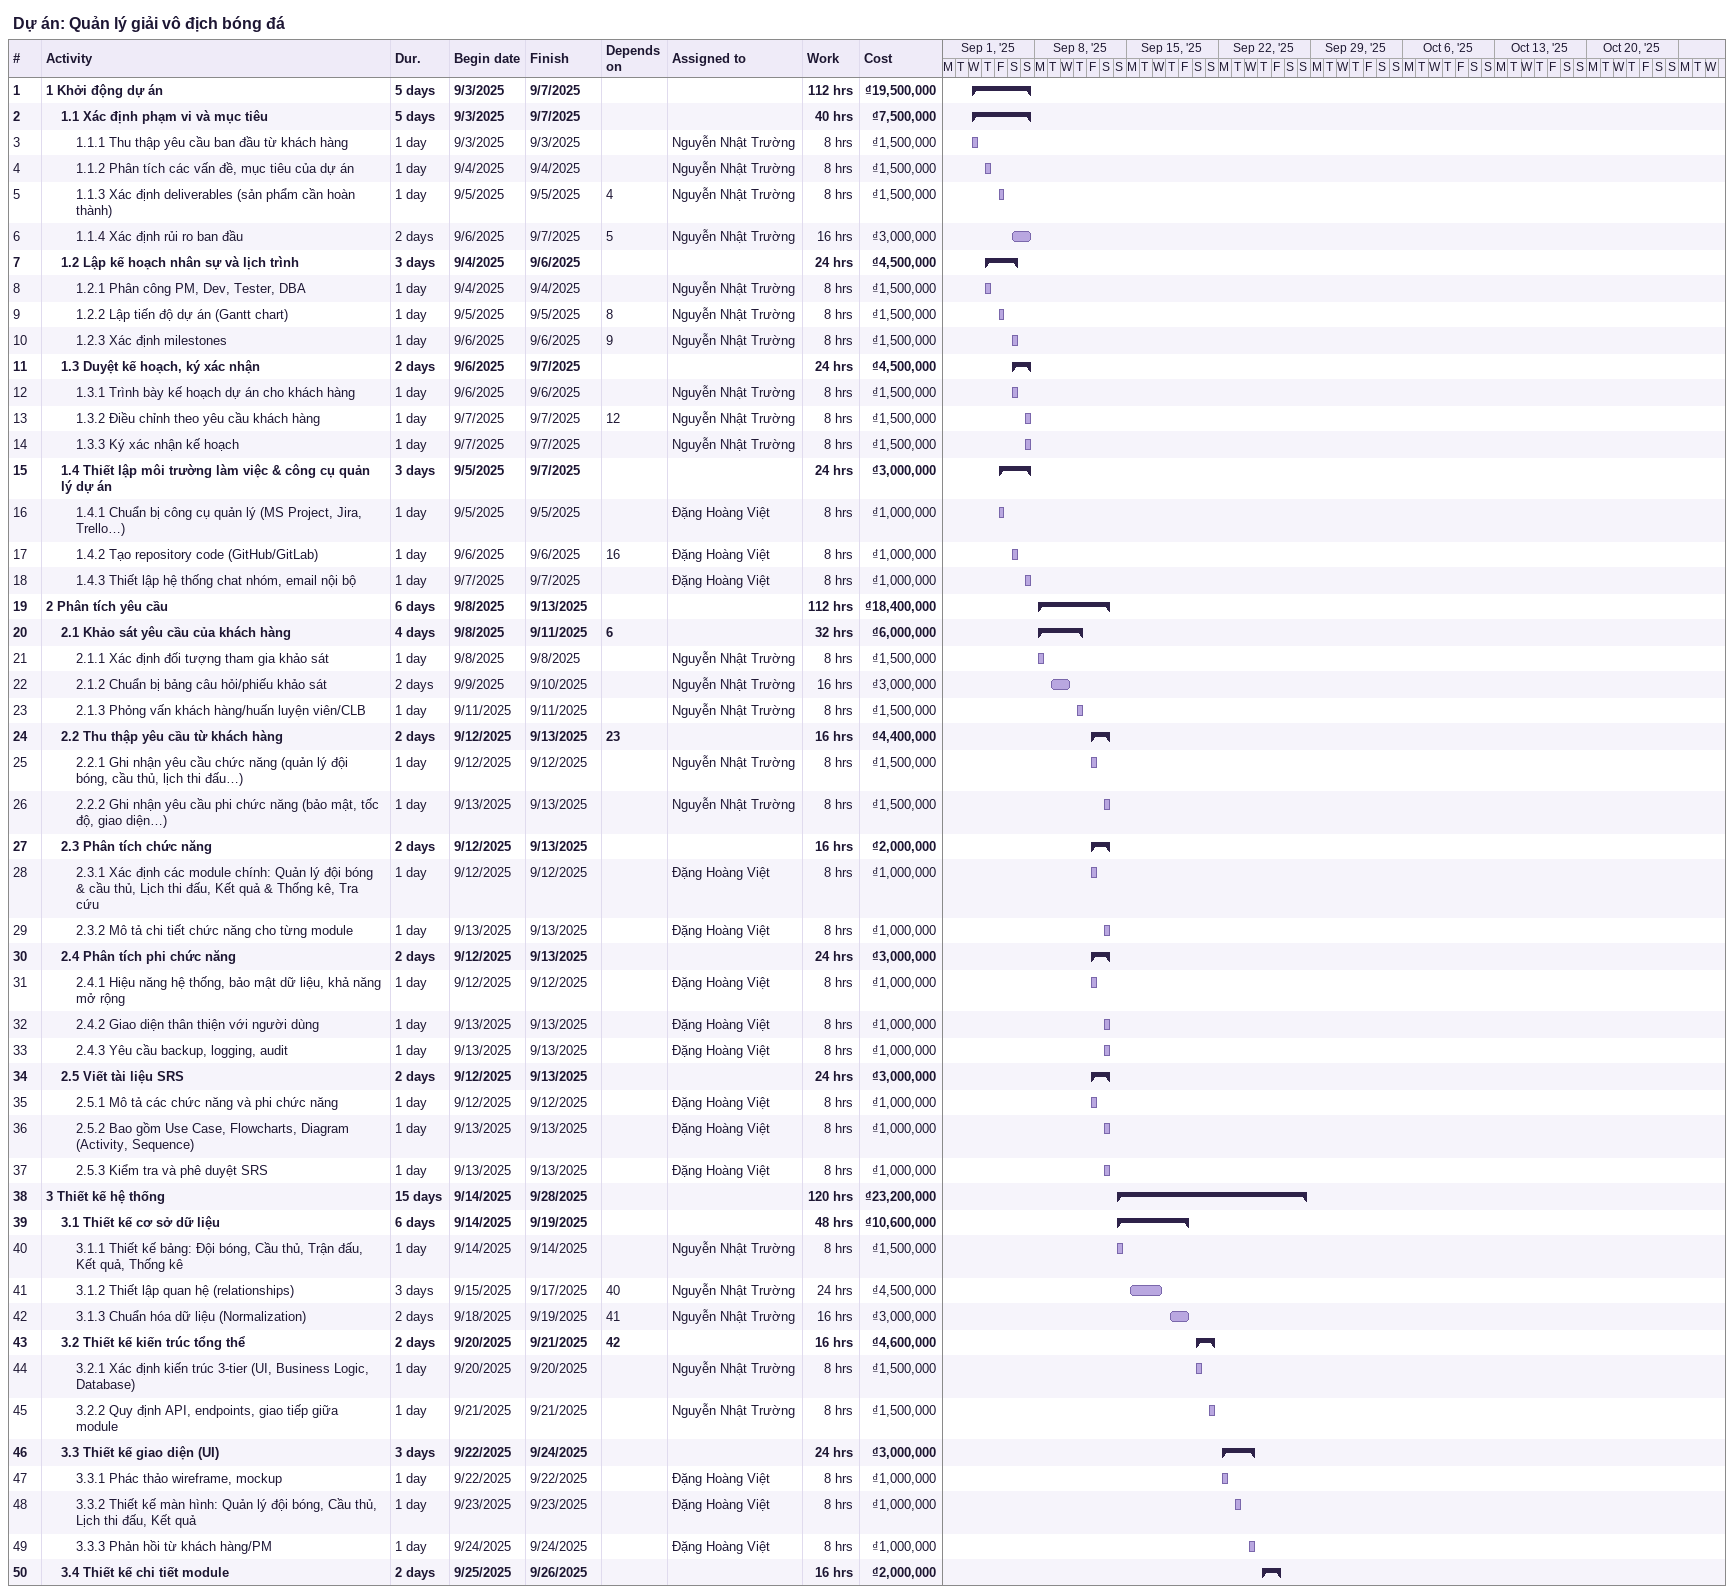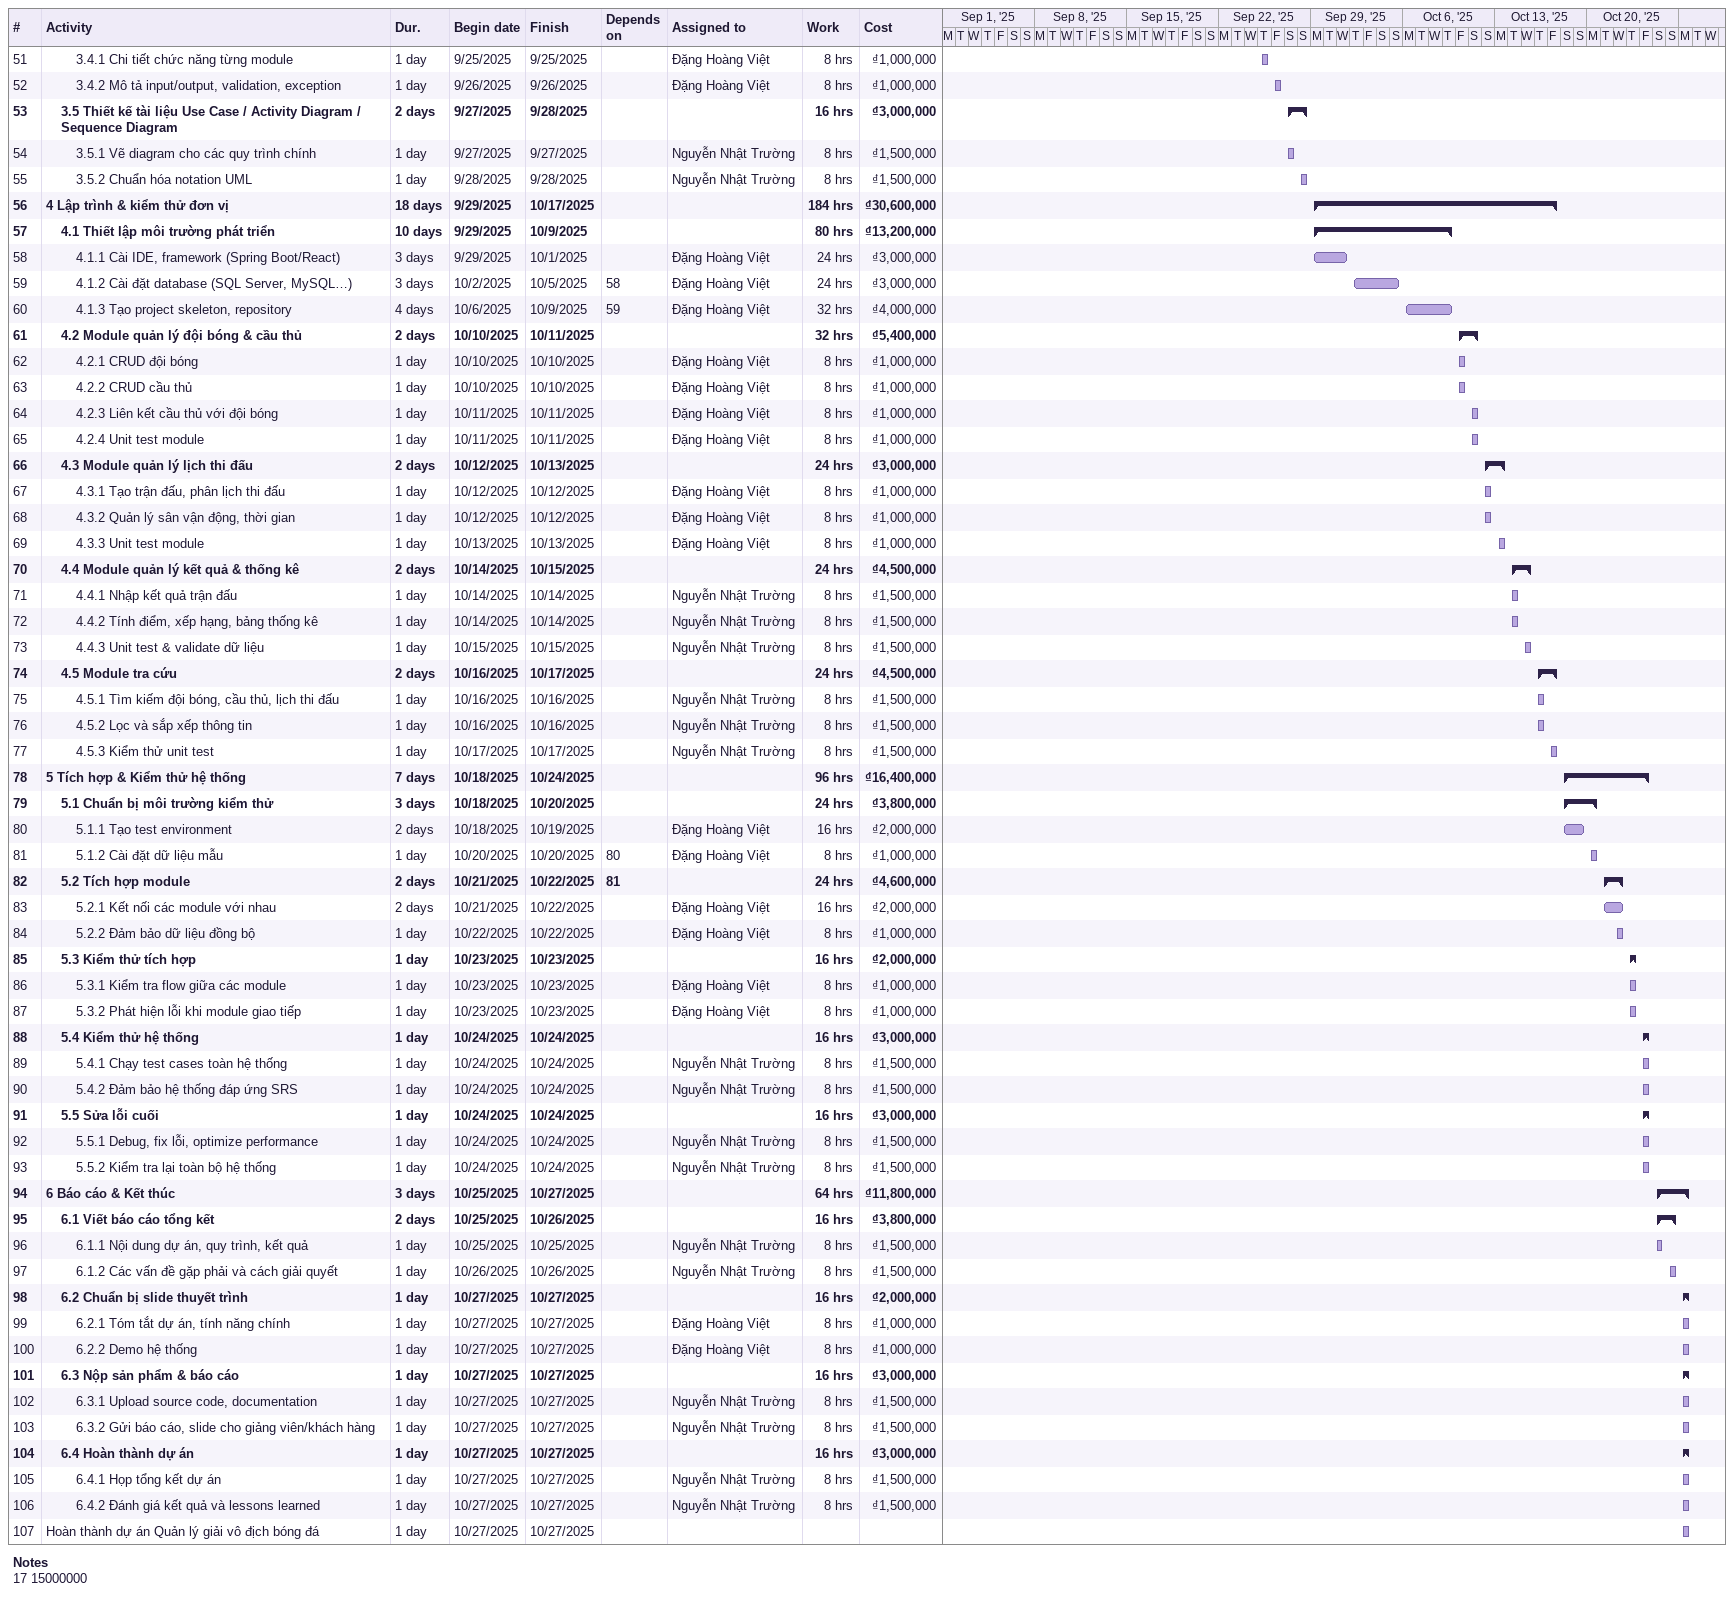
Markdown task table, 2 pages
Dự án: Quản lý giải vô địch bóng đá

| ID | Level | Task | Duration | Start | Finish | Predecessors | Resources | Work (h) | Cost (₫) |
|---|---|---|---|---|---|---|---|---|---|
| 1 | 1 | **1 Khởi động dự án** | 5d | 2025-09-03 | 2025-09-07 |  |  | 112 | 19500000 |
| 2 | 2 | **1.1 Xác định phạm vi và mục tiêu** | 5d | 2025-09-03 | 2025-09-07 |  |  | 40 | 7500000 |
| 3 | 3 | 1.1.1 Thu thập yêu cầu ban đầu từ khách hàng | 1d | 2025-09-03 | 2025-09-03 |  | Nguyễn Nhật Trường | 8 | 1500000 |
| 4 | 3 | 1.1.2 Phân tích các vấn đề, mục tiêu của dự án | 1d | 2025-09-04 | 2025-09-04 |  | Nguyễn Nhật Trường | 8 | 1500000 |
| 5 | 3 | 1.1.3 Xác định deliverables (sản phẩm cần hoàn thành) | 1d | 2025-09-05 | 2025-09-05 | 4 | Nguyễn Nhật Trường | 8 | 1500000 |
| 6 | 3 | 1.1.4 Xác định rủi ro ban đầu | 2d | 2025-09-06 | 2025-09-07 | 5 | Nguyễn Nhật Trường | 16 | 3000000 |
| 7 | 2 | **1.2 Lập kế hoạch nhân sự và lịch trình** | 3d | 2025-09-04 | 2025-09-06 |  |  | 24 | 4500000 |
| 8 | 3 | 1.2.1 Phân công PM, Dev, Tester, DBA | 1d | 2025-09-04 | 2025-09-04 |  | Nguyễn Nhật Trường | 8 | 1500000 |
| 9 | 3 | 1.2.2 Lập tiến độ dự án (Gantt chart) | 1d | 2025-09-05 | 2025-09-05 | 8 | Nguyễn Nhật Trường | 8 | 1500000 |
| 10 | 3 | 1.2.3 Xác định milestones | 1d | 2025-09-06 | 2025-09-06 | 9 | Nguyễn Nhật Trường | 8 | 1500000 |
| 11 | 2 | **1.3 Duyệt kế hoạch, ký xác nhận** | 2d | 2025-09-06 | 2025-09-07 |  |  | 24 | 4500000 |
| 12 | 3 | 1.3.1 Trình bày kế hoạch dự án cho khách hàng | 1d | 2025-09-06 | 2025-09-06 |  | Nguyễn Nhật Trường | 8 | 1500000 |
| 13 | 3 | 1.3.2 Điều chỉnh theo yêu cầu khách hàng | 1d | 2025-09-07 | 2025-09-07 | 12 | Nguyễn Nhật Trường | 8 | 1500000 |
| 14 | 3 | 1.3.3 Ký xác nhận kế hoạch | 1d | 2025-09-07 | 2025-09-07 |  | Nguyễn Nhật Trường | 8 | 1500000 |
| 15 | 2 | **1.4 Thiết lập môi trường làm việc & công cụ quản lý dự án** | 3d | 2025-09-05 | 2025-09-07 |  |  | 24 | 3000000 |
| 16 | 3 | 1.4.1 Chuẩn bị công cụ quản lý (MS Project, Jira, Trello…) | 1d | 2025-09-05 | 2025-09-05 |  | Đặng Hoàng Việt | 8 | 1000000 |
| 17 | 3 | 1.4.2 Tạo repository code (GitHub/GitLab) | 1d | 2025-09-06 | 2025-09-06 | 16 | Đặng Hoàng Việt | 8 | 1000000 |
| 18 | 3 | 1.4.3 Thiết lập hệ thống chat nhóm, email nội bộ | 1d | 2025-09-07 | 2025-09-07 |  | Đặng Hoàng Việt | 8 | 1000000 |
| 19 | 1 | **2 Phân tích yêu cầu** | 6d | 2025-09-08 | 2025-09-13 |  |  | 112 | 18400000 |
| 20 | 2 | **2.1 Khảo sát yêu cầu của khách hàng** | 4d | 2025-09-08 | 2025-09-11 | 6 |  | 32 | 6000000 |
| 21 | 3 | 2.1.1 Xác định đối tượng tham gia khảo sát | 1d | 2025-09-08 | 2025-09-08 |  | Nguyễn Nhật Trường | 8 | 1500000 |
| 22 | 3 | 2.1.2 Chuẩn bị bảng câu hỏi/phiếu khảo sát | 2d | 2025-09-09 | 2025-09-10 |  | Nguyễn Nhật Trường | 16 | 3000000 |
| 23 | 3 | 2.1.3 Phỏng vấn khách hàng/huấn luyện viên/CLB | 1d | 2025-09-11 | 2025-09-11 |  | Nguyễn Nhật Trường | 8 | 1500000 |
| 24 | 2 | **2.2 Thu thập yêu cầu từ khách hàng** | 2d | 2025-09-12 | 2025-09-13 | 23 |  | 16 | 4400000 |
| 25 | 3 | 2.2.1 Ghi nhận yêu cầu chức năng (quản lý đội bóng, cầu thủ, lịch thi đấu…) | 1d | 2025-09-12 | 2025-09-12 |  | Nguyễn Nhật Trường | 8 | 1500000 |
| 26 | 3 | 2.2.2 Ghi nhận yêu cầu phi chức năng (bảo mật, tốc độ, giao diện…) | 1d | 2025-09-13 | 2025-09-13 |  | Nguyễn Nhật Trường | 8 | 1500000 |
| 27 | 2 | **2.3 Phân tích chức năng** | 2d | 2025-09-12 | 2025-09-13 |  |  | 16 | 2000000 |
| 28 | 3 | 2.3.1 Xác định các module chính: Quản lý đội bóng & cầu thủ, Lịch thi đấu, Kết quả & Thống kê, Tra cứu | 1d | 2025-09-12 | 2025-09-12 |  | Đặng Hoàng Việt | 8 | 1000000 |
| 29 | 3 | 2.3.2 Mô tả chi tiết chức năng cho từng module | 1d | 2025-09-13 | 2025-09-13 |  | Đặng Hoàng Việt | 8 | 1000000 |
| 30 | 2 | **2.4 Phân tích phi chức năng** | 2d | 2025-09-12 | 2025-09-13 |  |  | 24 | 3000000 |
| 31 | 3 | 2.4.1 Hiệu năng hệ thống, bảo mật dữ liệu, khả năng mở rộng | 1d | 2025-09-12 | 2025-09-12 |  | Đặng Hoàng Việt | 8 | 1000000 |
| 32 | 3 | 2.4.2 Giao diện thân thiện với người dùng | 1d | 2025-09-13 | 2025-09-13 |  | Đặng Hoàng Việt | 8 | 1000000 |
| 33 | 3 | 2.4.3 Yêu cầu backup, logging, audit | 1d | 2025-09-13 | 2025-09-13 |  | Đặng Hoàng Việt | 8 | 1000000 |
| 34 | 2 | **2.5 Viết tài liệu SRS** | 2d | 2025-09-12 | 2025-09-13 |  |  | 24 | 3000000 |
| 35 | 3 | 2.5.1 Mô tả các chức năng và phi chức năng | 1d | 2025-09-12 | 2025-09-12 |  | Đặng Hoàng Việt | 8 | 1000000 |
| 36 | 3 | 2.5.2 Bao gồm Use Case, Flowcharts, Diagram (Activity, Sequence) | 1d | 2025-09-13 | 2025-09-13 |  | Đặng Hoàng Việt | 8 | 1000000 |
| 37 | 3 | 2.5.3 Kiểm tra và phê duyệt SRS | 1d | 2025-09-13 | 2025-09-13 |  | Đặng Hoàng Việt | 8 | 1000000 |
| 38 | 1 | **3 Thiết kế hệ thống** | 15d | 2025-09-14 | 2025-09-28 |  |  | 120 | 23200000 |
| 39 | 2 | **3.1 Thiết kế cơ sở dữ liệu** | 6d | 2025-09-14 | 2025-09-19 |  |  | 48 | 10600000 |
| 40 | 3 | 3.1.1 Thiết kế bảng: Đội bóng, Cầu thủ, Trận đấu, Kết quả, Thống kê | 1d | 2025-09-14 | 2025-09-14 |  | Nguyễn Nhật Trường | 8 | 1500000 |
| 41 | 3 | 3.1.2 Thiết lập quan hệ (relationships) | 3d | 2025-09-15 | 2025-09-17 | 40 | Nguyễn Nhật Trường | 24 | 4500000 |
| 42 | 3 | 3.1.3 Chuẩn hóa dữ liệu (Normalization) | 2d | 2025-09-18 | 2025-09-19 | 41 | Nguyễn Nhật Trường | 16 | 3000000 |
| 43 | 2 | **3.2 Thiết kế kiến trúc tổng thể** | 2d | 2025-09-20 | 2025-09-21 | 42 |  | 16 | 4600000 |
| 44 | 3 | 3.2.1 Xác định kiến trúc 3-tier (UI, Business Logic, Database) | 1d | 2025-09-20 | 2025-09-20 |  | Nguyễn Nhật Trường | 8 | 1500000 |
| 45 | 3 | 3.2.2 Quy định API, endpoints, giao tiếp giữa module | 1d | 2025-09-21 | 2025-09-21 |  | Nguyễn Nhật Trường | 8 | 1500000 |
| 46 | 2 | **3.3 Thiết kế giao diện (UI)** | 3d | 2025-09-22 | 2025-09-24 |  |  | 24 | 3000000 |
| 47 | 3 | 3.3.1 Phác thảo wireframe, mockup | 1d | 2025-09-22 | 2025-09-22 |  | Đặng Hoàng Việt | 8 | 1000000 |
| 48 | 3 | 3.3.2 Thiết kế màn hình: Quản lý đội bóng, Cầu thủ, Lịch thi đấu, Kết quả | 1d | 2025-09-23 | 2025-09-23 |  | Đặng Hoàng Việt | 8 | 1000000 |
| 49 | 3 | 3.3.3 Phản hồi từ khách hàng/PM | 1d | 2025-09-24 | 2025-09-24 |  | Đặng Hoàng Việt | 8 | 1000000 |
| 50 | 2 | **3.4 Thiết kế chi tiết module** | 2d | 2025-09-25 | 2025-09-26 |  |  | 16 | 2000000 |
| 51 | 3 | 3.4.1 Chi tiết chức năng từng module | 1d | 2025-09-25 | 2025-09-25 |  | Đặng Hoàng Việt | 8 | 1000000 |
| 52 | 3 | 3.4.2 Mô tả input/output, validation, exception | 1d | 2025-09-26 | 2025-09-26 |  | Đặng Hoàng Việt | 8 | 1000000 |
| 53 | 2 | **3.5 Thiết kế tài liệu Use Case / Activity Diagram / Sequence Diagram** | 2d | 2025-09-27 | 2025-09-28 |  |  | 16 | 3000000 |
| 54 | 3 | 3.5.1 Vẽ diagram cho các quy trình chính | 1d | 2025-09-27 | 2025-09-27 |  | Nguyễn Nhật Trường | 8 | 1500000 |
| 55 | 3 | 3.5.2 Chuẩn hóa notation UML | 1d | 2025-09-28 | 2025-09-28 |  | Nguyễn Nhật Trường | 8 | 1500000 |
| 56 | 1 | **4 Lập trình & kiểm thử đơn vị** | 18d | 2025-09-29 | 2025-10-17 |  |  | 184 | 30600000 |
| 57 | 2 | **4.1 Thiết lập môi trường phát triển** | 10d | 2025-09-29 | 2025-10-09 |  |  | 80 | 13200000 |
| 58 | 3 | 4.1.1 Cài IDE, framework (Spring Boot/React) | 3d | 2025-09-29 | 2025-10-01 |  | Đặng Hoàng Việt | 24 | 3000000 |
| 59 | 3 | 4.1.2 Cài đặt database (SQL Server, MySQL…) | 3d | 2025-10-02 | 2025-10-05 | 58 | Đặng Hoàng Việt | 24 | 3000000 |
| 60 | 3 | 4.1.3 Tạo project skeleton, repository | 4d | 2025-10-06 | 2025-10-09 | 59 | Đặng Hoàng Việt | 32 | 4000000 |
| 61 | 2 | **4.2 Module quản lý đội bóng & cầu thủ** | 2d | 2025-10-10 | 2025-10-11 |  |  | 32 | 5400000 |
| 62 | 3 | 4.2.1 CRUD đội bóng | 1d | 2025-10-10 | 2025-10-10 |  | Đặng Hoàng Việt | 8 | 1000000 |
| 63 | 3 | 4.2.2 CRUD cầu thủ | 1d | 2025-10-10 | 2025-10-10 |  | Đặng Hoàng Việt | 8 | 1000000 |
| 64 | 3 | 4.2.3 Liên kết cầu thủ với đội bóng | 1d | 2025-10-11 | 2025-10-11 |  | Đặng Hoàng Việt | 8 | 1000000 |
| 65 | 3 | 4.2.4 Unit test module | 1d | 2025-10-11 | 2025-10-11 |  | Đặng Hoàng Việt | 8 | 1000000 |
| 66 | 2 | **4.3 Module quản lý lịch thi đấu** | 2d | 2025-10-12 | 2025-10-13 |  |  | 24 | 3000000 |
| 67 | 3 | 4.3.1 Tạo trận đấu, phân lịch thi đấu | 1d | 2025-10-12 | 2025-10-12 |  | Đặng Hoàng Việt | 8 | 1000000 |
| 68 | 3 | 4.3.2 Quản lý sân vận động, thời gian | 1d | 2025-10-12 | 2025-10-12 |  | Đặng Hoàng Việt | 8 | 1000000 |
| 69 | 3 | 4.3.3 Unit test module | 1d | 2025-10-13 | 2025-10-13 |  | Đặng Hoàng Việt | 8 | 1000000 |
| 70 | 2 | **4.4 Module quản lý kết quả & thống kê** | 2d | 2025-10-14 | 2025-10-15 |  |  | 24 | 4500000 |
| 71 | 3 | 4.4.1 Nhập kết quả trận đấu | 1d | 2025-10-14 | 2025-10-14 |  | Nguyễn Nhật Trường | 8 | 1500000 |
| 72 | 3 | 4.4.2 Tính điểm, xếp hạng, bảng thống kê | 1d | 2025-10-14 | 2025-10-14 |  | Nguyễn Nhật Trường | 8 | 1500000 |
| 73 | 3 | 4.4.3 Unit test & validate dữ liệu | 1d | 2025-10-15 | 2025-10-15 |  | Nguyễn Nhật Trường | 8 | 1500000 |
| 74 | 2 | **4.5 Module tra cứu** | 2d | 2025-10-16 | 2025-10-17 |  |  | 24 | 4500000 |
| 75 | 3 | 4.5.1 Tìm kiếm đội bóng, cầu thủ, lịch thi đấu | 1d | 2025-10-16 | 2025-10-16 |  | Nguyễn Nhật Trường | 8 | 1500000 |
| 76 | 3 | 4.5.2 Lọc và sắp xếp thông tin | 1d | 2025-10-16 | 2025-10-16 |  | Nguyễn Nhật Trường | 8 | 1500000 |
| 77 | 3 | 4.5.3 Kiểm thử unit test | 1d | 2025-10-17 | 2025-10-17 |  | Nguyễn Nhật Trường | 8 | 1500000 |
| 78 | 1 | **5 Tích hợp & Kiểm thử hệ thống** | 7d | 2025-10-18 | 2025-10-24 |  |  | 96 | 16400000 |
| 79 | 2 | **5.1 Chuẩn bị môi trường kiểm thử** | 3d | 2025-10-18 | 2025-10-20 |  |  | 24 | 3800000 |
| 80 | 3 | 5.1.1 Tạo test environment | 2d | 2025-10-18 | 2025-10-19 |  | Đặng Hoàng Việt | 16 | 2000000 |
| 81 | 3 | 5.1.2 Cài đặt dữ liệu mẫu | 1d | 2025-10-20 | 2025-10-20 | 80 | Đặng Hoàng Việt | 8 | 1000000 |
| 82 | 2 | **5.2 Tích hợp module** | 2d | 2025-10-21 | 2025-10-22 | 81 |  | 24 | 4600000 |
| 83 | 3 | 5.2.1 Kết nối các module với nhau | 2d | 2025-10-21 | 2025-10-22 |  | Đặng Hoàng Việt | 16 | 2000000 |
| 84 | 3 | 5.2.2 Đảm bảo dữ liệu đồng bộ | 1d | 2025-10-22 | 2025-10-22 |  | Đặng Hoàng Việt | 8 | 1000000 |
| 85 | 2 | **5.3 Kiểm thử tích hợp** | 1d | 2025-10-23 | 2025-10-23 |  |  | 16 | 2000000 |
| 86 | 3 | 5.3.1 Kiểm tra flow giữa các module | 1d | 2025-10-23 | 2025-10-23 |  | Đặng Hoàng Việt | 8 | 1000000 |
| 87 | 3 | 5.3.2 Phát hiện lỗi khi module giao tiếp | 1d | 2025-10-23 | 2025-10-23 |  | Đặng Hoàng Việt | 8 | 1000000 |
| 88 | 2 | **5.4 Kiểm thử hệ thống** | 1d | 2025-10-24 | 2025-10-24 |  |  | 16 | 3000000 |
| 89 | 3 | 5.4.1 Chạy test cases toàn hệ thống | 1d | 2025-10-24 | 2025-10-24 |  | Nguyễn Nhật Trường | 8 | 1500000 |
| 90 | 3 | 5.4.2 Đảm bảo hệ thống đáp ứng SRS | 1d | 2025-10-24 | 2025-10-24 |  | Nguyễn Nhật Trường | 8 | 1500000 |
| 91 | 2 | **5.5 Sửa lỗi cuối** | 1d | 2025-10-24 | 2025-10-24 |  |  | 16 | 3000000 |
| 92 | 3 | 5.5.1 Debug, fix lỗi, optimize performance | 1d | 2025-10-24 | 2025-10-24 |  | Nguyễn Nhật Trường | 8 | 1500000 |
| 93 | 3 | 5.5.2 Kiểm tra lại toàn bộ hệ thống | 1d | 2025-10-24 | 2025-10-24 |  | Nguyễn Nhật Trường | 8 | 1500000 |
| 94 | 1 | **6 Báo cáo & Kết thúc** | 3d | 2025-10-25 | 2025-10-27 |  |  | 64 | 11800000 |
| 95 | 2 | **6.1 Viết báo cáo tổng kết** | 2d | 2025-10-25 | 2025-10-26 |  |  | 16 | 3800000 |
| 96 | 3 | 6.1.1 Nội dung dự án, quy trình, kết quả | 1d | 2025-10-25 | 2025-10-25 |  | Nguyễn Nhật Trường | 8 | 1500000 |
| 97 | 3 | 6.1.2 Các vấn đề gặp phải và cách giải quyết | 1d | 2025-10-26 | 2025-10-26 |  | Nguyễn Nhật Trường | 8 | 1500000 |
| 98 | 2 | **6.2 Chuẩn bị slide thuyết trình** | 1d | 2025-10-27 | 2025-10-27 |  |  | 16 | 2000000 |
| 99 | 3 | 6.2.1 Tóm tắt dự án, tính năng chính | 1d | 2025-10-27 | 2025-10-27 |  | Đặng Hoàng Việt | 8 | 1000000 |
| 100 | 3 | 6.2.2 Demo hệ thống | 1d | 2025-10-27 | 2025-10-27 |  | Đặng Hoàng Việt | 8 | 1000000 |
| 101 | 2 | **6.3 Nộp sản phẩm & báo cáo** | 1d | 2025-10-27 | 2025-10-27 |  |  | 16 | 3000000 |
| 102 | 3 | 6.3.1 Upload source code, documentation | 1d | 2025-10-27 | 2025-10-27 |  | Nguyễn Nhật Trường | 8 | 1500000 |
| 103 | 3 | 6.3.2 Gửi báo cáo, slide cho giảng viên/khách hàng | 1d | 2025-10-27 | 2025-10-27 |  | Nguyễn Nhật Trường | 8 | 1500000 |
| 104 | 2 | **6.4 Hoàn thành dự án** | 1d | 2025-10-27 | 2025-10-27 |  |  | 16 | 3000000 |
| 105 | 3 | 6.4.1 Họp tổng kết dự án | 1d | 2025-10-27 | 2025-10-27 |  | Nguyễn Nhật Trường | 8 | 1500000 |
| 106 | 3 | 6.4.2 Đánh giá kết quả và lessons learned | 1d | 2025-10-27 | 2025-10-27 |  | Nguyễn Nhật Trường | 8 | 1500000 |
| 107 | 1 | Hoàn thành dự án Quản lý giải vô địch bóng đá | 1d | 2025-10-27 | 2025-10-27 |  |  |  |  |

Notes
- 17: 15000000
